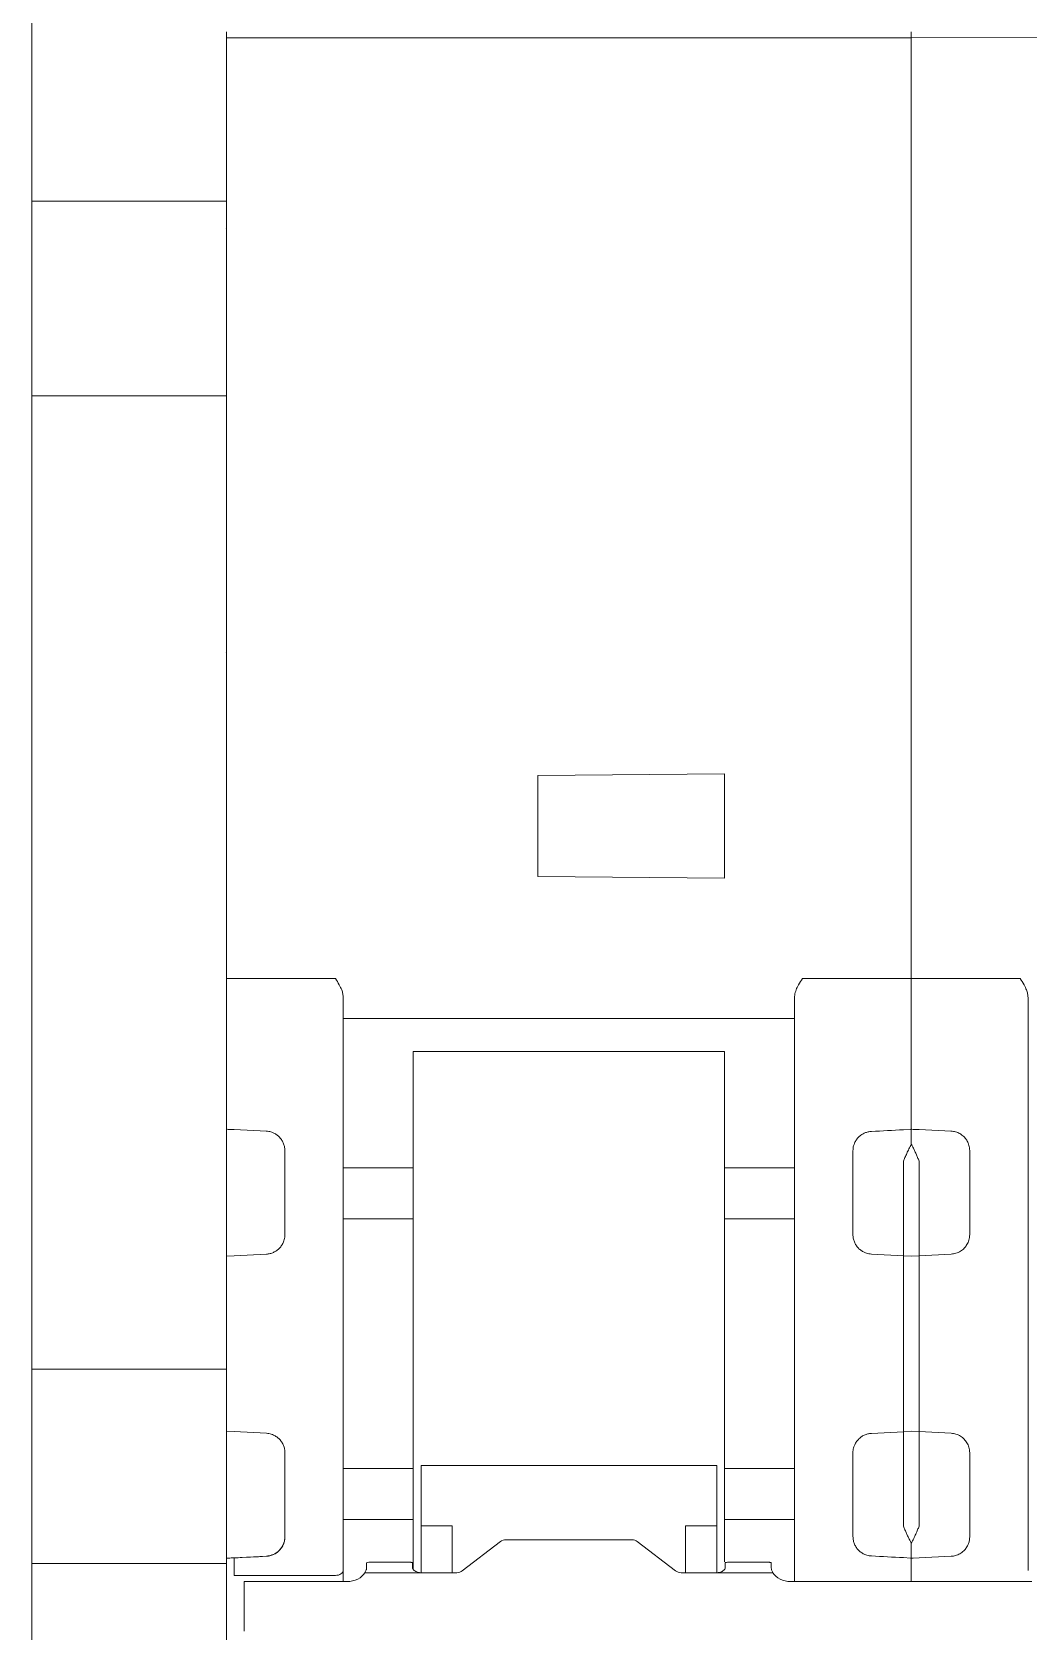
# Model space of a CAD drawing. Header units: millimetres. Extents: x 4137 to 6698, y 1400 to 3585.
# Drawn here: x 4370.95 to 4396.55, y 2351.55 to 2392.63 of the extents above; entities that cross this region are included whole.
import ezdxf

# ---------------------------------------------------------------- set-up
doc = ezdxf.new("R2010")
doc.units = ezdxf.units.MM
doc.layers.add('000-PI-Oprema', color=30, linetype='Continuous', lineweight=5)
doc.layers.add('002-PI-Kabelska kanalica', color=150, linetype='Continuous')

msp = doc.modelspace()

# ---------------------------------------------------------------- linework, layer by layer
at = {"layer": '000-PI-Oprema', "color": 0, "lineweight": 0}
for p, q in [((4375.948, 2368.311), (4375.948, 2392.628)), ((4393.548, 2392.628), (4393.548, 2392.478)), ((4393.348, 2392.478), (4375.948, 2392.478)), ((4393.548, 2392.478), (4393.348, 2392.478)), ((4410.948, 2392.478), (4393.548, 2392.483)), ((4393.548, 2392.478), (4393.548, 2368.311)), ((4375.943, 2387.573), (4375.948, 2387.578)), ((4375.948, 2386.028), (4375.943, 2386.028)), ((4375.948, 2385.428), (4375.943, 2385.433)), ((4375.948, 2378.326), (4375.946, 2378.331)), ((4375.943, 2376.692), (4375.948, 2376.678)), ((4383.948, 2373.528), (4388.748, 2373.57)), ((4383.948, 2370.928), (4383.948, 2373.528)), ((4388.748, 2373.57), (4388.748, 2370.887)), ((4388.748, 2370.887), (4383.948, 2370.928)), ((4376.148, 2368.311), (4375.948, 2368.311)), ((4376.148, 2368.311), (4378.748, 2368.311)), ((4390.748, 2368.311), (4393.348, 2368.311)), ((4393.548, 2368.311), (4393.348, 2368.311)), ((4393.548, 2368.311), (4393.548, 2367.07)), ((4393.748, 2368.311), (4393.548, 2368.311)), ((4393.748, 2368.311), (4396.348, 2368.311)), ((4378.948, 2367.28), (4390.548, 2367.28)), ((4393.548, 2367.07), (4393.548, 2364.436)), ((4380.748, 2366.434), (4388.748, 2366.434)), ((4375.993, 2364.435), (4375.965, 2364.436)), ((4376.148, 2364.43), (4375.993, 2364.435)), ((4376.974, 2364.389), (4376.148, 2364.432)), ((4376.148, 2364.43), (4376.148, 2364.432)), ((4376.974, 2364.383), (4376.974, 2364.389)), ((4393.348, 2364.425), (4393.528, 2364.434)), ((4393.593, 2364.435), (4393.565, 2364.436)), ((4393.748, 2364.43), (4393.593, 2364.435)), ((4394.574, 2364.389), (4393.748, 2364.432)), ((4394.574, 2364.389), (4394.574, 2364.383)), ((4375.948, 2361.176), (4375.948, 2364.053)), ((4378.948, 2363.445), (4380.748, 2363.445)), ((4390.548, 2363.445), (4388.748, 2363.445)), ((4393.348, 2363.616), (4393.348, 2361.189)), ((4393.748, 2361.187), (4393.748, 2363.618)), ((4378.948, 2362.135), (4380.748, 2362.135)), ((4388.748, 2362.135), (4390.548, 2362.135)), ((4375.948, 2361.176), (4376.148, 2361.187)), ((4376.148, 2361.187), (4376.974, 2361.23)), ((4393.348, 2361.189), (4392.522, 2361.232)), ((4393.348, 2361.189), (4393.548, 2361.178)), ((4393.748, 2361.187), (4393.548, 2361.176)), ((4394.574, 2361.23), (4393.748, 2361.187)), ((4376.148, 2356.67), (4375.948, 2356.68)), ((4375.948, 2355.628), (4375.948, 2356.68)), ((4376.974, 2356.627), (4376.148, 2356.67)), ((4392.522, 2356.625), (4393.348, 2356.668)), ((4393.548, 2356.679), (4393.348, 2356.668)), ((4393.348, 2356.668), (4393.348, 2354.24)), ((4393.548, 2356.68), (4393.748, 2356.67)), ((4393.748, 2356.67), (4394.574, 2356.627)), ((4393.748, 2354.239), (4393.748, 2356.67)), ((4378.948, 2355.722), (4380.748, 2355.722)), ((4380.948, 2355.799), (4380.948, 2354.248)), ((4388.548, 2355.799), (4380.948, 2355.799)), ((4388.548, 2354.248), (4388.548, 2355.799)), ((4390.548, 2355.722), (4388.748, 2355.722)), ((4380.748, 2354.412), (4378.948, 2354.412)), ((4380.748, 2353.128), (4380.748, 2354.412)), ((4388.748, 2353.321), (4388.748, 2354.412)), ((4388.748, 2354.412), (4390.548, 2354.412)), ((4381.748, 2354.248), (4380.948, 2354.248)), ((4380.948, 2353.046), (4380.948, 2354.248)), ((4381.748, 2353.046), (4381.748, 2354.248)), ((4388.548, 2354.248), (4387.748, 2354.248)), ((4387.748, 2353.046), (4387.748, 2354.248)), ((4388.548, 2354.248), (4388.548, 2353.046)), ((4382.006, 2353.091), (4382.989, 2353.844)), ((4383.131, 2353.889), (4386.365, 2353.889)), ((4386.506, 2353.844), (4387.489, 2353.091)), ((4375.965, 2353.42), (4376.974, 2353.473)), ((4376.148, 2353.424), (4376.148, 2353.426)), ((4376.974, 2353.468), (4376.974, 2353.473)), ((4379.547, 2353.223), (4379.547, 2353.302)), ((4380.531, 2353.319), (4379.747, 2353.319)), ((4380.731, 2353.302), (4380.731, 2353.223)), ((4388.765, 2353.302), (4388.765, 2353.223)), ((4389.748, 2353.319), (4388.965, 2353.319)), ((4389.948, 2353.302), (4389.948, 2353.223)), ((4390.548, 2352.828), (4390.548, 2353.251)), ((4393.528, 2353.422), (4393.348, 2353.432)), ((4393.548, 2353.421), (4393.548, 2352.817)), ((4393.593, 2353.421), (4393.748, 2353.426)), ((4393.748, 2353.424), (4394.574, 2353.468)), ((4393.748, 2353.426), (4393.748, 2353.424)), ((4378.748, 2352.977), (4376.148, 2352.977)), ((4376.398, 2352.204), (4376.398, 2352.817)), ((4376.398, 2352.817), (4379.047, 2352.817)), ((4378.948, 2353.099), (4378.948, 2352.817)), ((4380.931, 2353.046), (4379.506, 2353.046)), ((4380.931, 2353.046), (4381.865, 2353.046)), ((4387.631, 2353.046), (4388.565, 2353.046)), ((4389.99, 2353.046), (4388.565, 2353.046)), ((4390.448, 2352.817), (4396.647, 2352.817))]:
    msp.add_line(p, q, dxfattribs=at)
at = {"layer": '000-PI-Oprema', "color": 0, "lineweight": 0, "flags": 128}
msp.add_lwpolyline([(4378.948, 2353.099), (4378.944, 2353.075), (4378.932, 2353.052), (4378.914, 2353.031), (4378.889, 2353.013), (4378.859, 2352.997), (4378.824, 2352.986), (4378.787, 2352.979), (4378.748, 2352.977)], dxfattribs=at)
at = {"layer": '000-PI-Oprema', "color": 0, "lineweight": 0}
for points, knots in [([(4393.548, 2392.578), (4393.548, 2392.574), (4393.548, 2392.569), (4393.548, 2392.5), (4393.548, 2392.483)], [0, 0, 0, 0, 0.751055, 1, 1, 1, 1]), ([(4375.948, 2367.07), (4375.948, 2367.083), (4375.948, 2367.109), (4375.948, 2367.157), (4375.948, 2367.209), (4375.948, 2367.289), (4375.948, 2367.405), (4375.948, 2367.564), (4375.948, 2367.741), (4375.948, 2367.927), (4375.948, 2368.118), (4375.948, 2368.247), (4375.948, 2368.311)], [0, 0, 0, 0, 0.061391, 0.122427, 0.18342, 0.24468, 0.372209, 0.500076, 0.627605, 0.755472, 0.877481, 1, 1, 1, 1]), ([(4378.748, 2368.311), (4378.781, 2368.259), (4378.828, 2368.184), (4378.88, 2368.085), (4378.913, 2368.007), (4378.941, 2367.921), (4378.946, 2367.853), (4378.948, 2367.821)], [0, 0, 0, 0, 0.350015, 0.493309, 0.624855, 0.821183, 1, 1, 1, 1]), ([(4390.548, 2367.821), (4390.549, 2367.842), (4390.551, 2367.886), (4390.565, 2367.952), (4390.587, 2368.018), (4390.616, 2368.086), (4390.667, 2368.184), (4390.714, 2368.259), (4390.748, 2368.311)], [0, 0, 0, 0, 0.117446, 0.242847, 0.378002, 0.506391, 0.652474, 1, 1, 1, 1]), ([(4396.348, 2368.311), (4396.381, 2368.258), (4396.428, 2368.184), (4396.48, 2368.084), (4396.513, 2368.007), (4396.541, 2367.92), (4396.546, 2367.853), (4396.548, 2367.821)], [0, 0, 0, 0, 0.350596, 0.493868, 0.625405, 0.821427, 1, 1, 1, 1]), ([(4378.948, 2367.667), (4378.948, 2367.627), (4378.948, 2367.546), (4378.948, 2367.415), (4378.948, 2367.275), (4378.948, 2367.128), (4378.948, 2366.972), (4378.948, 2366.807), (4378.948, 2366.635), (4378.948, 2366.394), (4378.948, 2366.076), (4378.948, 2365.664), (4378.948, 2365.227), (4378.948, 2364.914), (4378.948, 2364.757)], [0, 0, 0, 0, 0.062736, 0.125281, 0.187695, 0.250043, 0.312387, 0.374792, 0.437318, 0.500031, 0.625212, 0.749931, 0.874692, 1, 1, 1, 1]), ([(4390.548, 2367.667), (4390.548, 2367.677), (4390.548, 2367.696), (4390.548, 2367.733), (4390.548, 2367.774), (4390.548, 2367.806), (4390.548, 2367.821)], [0, 0, 0, 0, 0.251193, 0.5, 0.748807, 1, 1, 1, 1]), ([(4390.548, 2364.606), (4390.548, 2364.689), (4390.548, 2364.856), (4390.548, 2365.097), (4390.548, 2365.332), (4390.548, 2365.559), (4390.548, 2365.779), (4390.548, 2365.992), (4390.548, 2366.198), (4390.548, 2366.462), (4390.548, 2366.771), (4390.548, 2367.108), (4390.548, 2367.411), (4390.548, 2367.582), (4390.548, 2367.667)], [0, 0, 0, 0, 0.062754, 0.125301, 0.187708, 0.250043, 0.312375, 0.374772, 0.437302, 0.500033, 0.625237, 0.749935, 0.874674, 1, 1, 1, 1]), ([(4396.548, 2367.821), (4396.548, 2367.806), (4396.548, 2367.774), (4396.548, 2367.733), (4396.548, 2367.696), (4396.548, 2367.677), (4396.548, 2367.667)], [0, 0, 0, 0, 0.251193, 0.5, 0.748807, 1, 1, 1, 1]), ([(4396.548, 2367.667), (4396.548, 2367.627), (4396.548, 2367.546), (4396.548, 2367.415), (4396.548, 2367.275), (4396.548, 2367.128), (4396.548, 2366.972), (4396.548, 2366.807), (4396.548, 2366.635), (4396.548, 2366.394), (4396.548, 2366.076), (4396.548, 2365.664), (4396.548, 2365.227), (4396.548, 2364.914), (4396.548, 2364.757)], [0, 0, 0, 0, 0.062736, 0.125281, 0.187695, 0.250043, 0.312387, 0.374792, 0.437318, 0.500031, 0.625212, 0.749931, 0.874692, 1, 1, 1, 1]), ([(4375.948, 2364.436), (4375.948, 2364.507), (4375.948, 2364.65), (4375.948, 2364.856), (4375.948, 2365.057), (4375.948, 2365.252), (4375.948, 2365.44), (4375.948, 2365.623), (4375.948, 2365.799), (4375.948, 2366.026), (4375.948, 2366.292), (4375.948, 2366.582), (4375.948, 2366.845), (4375.948, 2366.995), (4375.948, 2367.07)], [0, 0, 0, 0, 0.062728, 0.125271, 0.18769, 0.250045, 0.312396, 0.374804, 0.437328, 0.500029, 0.625194, 0.749922, 0.874696, 1, 1, 1, 1]), ([(4380.748, 2366.434), (4380.748, 2366.393), (4380.748, 2366.31), (4380.748, 2366.192), (4380.748, 2366.079), (4380.748, 2365.936), (4380.748, 2365.771), (4380.748, 2365.663), (4380.748, 2365.61)], [0, 0, 0, 0, 0.125424, 0.250193, 0.374902, 0.500146, 0.749703, 1, 1, 1, 1]), ([(4388.748, 2365.61), (4388.748, 2365.636), (4388.748, 2365.688), (4388.748, 2365.776), (4388.748, 2365.87), (4388.748, 2366.005), (4388.748, 2366.189), (4388.748, 2366.353), (4388.748, 2366.434)], [0, 0, 0, 0, 0.125424, 0.250193, 0.374902, 0.500146, 0.749703, 1, 1, 1, 1]), ([(4388.748, 2363.445), (4388.748, 2363.516), (4388.748, 2363.658), (4388.748, 2363.864), (4388.748, 2364.065), (4388.748, 2364.261), (4388.748, 2364.451), (4388.748, 2364.697), (4388.748, 2364.989), (4388.748, 2365.317), (4388.748, 2365.512), (4388.748, 2365.61)], [0, 0, 0, 0, 0.083508, 0.166833, 0.25006, 0.333277, 0.416572, 0.500032, 0.666688, 0.83311, 1, 1, 1, 1]), ([(4378.948, 2364.757), (4378.948, 2364.693), (4378.948, 2364.566), (4378.948, 2364.367), (4378.948, 2364.165), (4378.948, 2363.957), (4378.948, 2363.745), (4378.948, 2363.528), (4378.948, 2363.306), (4378.948, 2363.155), (4378.948, 2363.08)], [0, 0, 0, 0, 0.12575, 0.250858, 0.375537, 0.5, 0.624463, 0.749142, 0.87425, 1, 1, 1, 1]), ([(4396.548, 2364.757), (4396.548, 2364.693), (4396.548, 2364.566), (4396.548, 2364.367), (4396.548, 2364.165), (4396.548, 2363.957), (4396.548, 2363.745), (4396.548, 2363.528), (4396.548, 2363.306), (4396.548, 2363.155), (4396.548, 2363.08)], [0, 0, 0, 0, 0.12575, 0.250858, 0.375537, 0.5, 0.624463, 0.749142, 0.87425, 1, 1, 1, 1]), ([(4376.974, 2364.389), (4376.993, 2364.388), (4377.032, 2364.384), (4377.089, 2364.371), (4377.155, 2364.347), (4377.227, 2364.309), (4377.3, 2364.249), (4377.363, 2364.175), (4377.41, 2364.088), (4377.442, 2363.993), (4377.446, 2363.925), (4377.448, 2363.891)], [0, 0, 0, 0, 0.071618, 0.143308, 0.216363, 0.334035, 0.455285, 0.587191, 0.721903, 0.860899, 1, 1, 1, 1]), ([(4390.548, 2363.212), (4390.548, 2363.283), (4390.548, 2363.425), (4390.548, 2363.633), (4390.548, 2363.837), (4390.548, 2364.037), (4390.548, 2364.231), (4390.548, 2364.422), (4390.548, 2364.544), (4390.548, 2364.606)], [0, 0, 0, 0, 0.143512, 0.28637, 0.428834, 0.571166, 0.71363, 0.856488, 1, 1, 1, 1]), ([(4392.048, 2363.882), (4392.049, 2363.905), (4392.05, 2363.95), (4392.064, 2364.017), (4392.09, 2364.09), (4392.133, 2364.168), (4392.196, 2364.242), (4392.27, 2364.302), (4392.35, 2364.344), (4392.435, 2364.373), (4392.493, 2364.379), (4392.522, 2364.382)], [0, 0, 0, 0, 0.093221, 0.185813, 0.279137, 0.41434, 0.546905, 0.668022, 0.785627, 0.893606, 1, 1, 1, 1]), ([(4395.048, 2363.891), (4395.047, 2363.914), (4395.045, 2363.959), (4395.031, 2364.025), (4395.005, 2364.098), (4394.963, 2364.175), (4394.893, 2364.257), (4394.801, 2364.327), (4394.69, 2364.375), (4394.611, 2364.385), (4394.574, 2364.389)], [0, 0, 0, 0, 0.092601, 0.18543, 0.278489, 0.413813, 0.545287, 0.709927, 0.860804, 1, 1, 1, 1]), ([(4393.348, 2363.616), (4393.36, 2363.648), (4393.388, 2363.717), (4393.434, 2363.823), (4393.488, 2363.94), (4393.527, 2364.013), (4393.548, 2364.052)], [0, 0, 0, 0, 0.193415, 0.424448, 0.693252, 1, 1, 1, 1]), ([(4393.748, 2363.618), (4393.735, 2363.65), (4393.71, 2363.713), (4393.671, 2363.804), (4393.631, 2363.891), (4393.59, 2363.976), (4393.562, 2364.027), (4393.548, 2364.053)], [0, 0, 0, 0, 0.194202, 0.390464, 0.589612, 0.792498, 1, 1, 1, 1]), ([(4380.748, 2363.445), (4380.748, 2363.396), (4380.748, 2363.298), (4380.748, 2363.082), (4380.748, 2362.843), (4380.748, 2362.598), (4380.748, 2362.378), (4380.748, 2362.213), (4380.748, 2362.157), (4380.748, 2362.135)], [0, 0, 0, 0, 0.150243, 0.300485, 0.450729, 0.600973, 0.751216, 0.901461, 1, 1, 1, 1]), ([(4388.748, 2363.445), (4388.748, 2363.396), (4388.748, 2363.298), (4388.748, 2363.082), (4388.748, 2362.843), (4388.748, 2362.598), (4388.748, 2362.378), (4388.748, 2362.213), (4388.748, 2362.157), (4388.748, 2362.135)], [0, 0, 0, 0, 0.150243, 0.300485, 0.450729, 0.600973, 0.751216, 0.901461, 1, 1, 1, 1]), ([(4377.448, 2361.73), (4377.448, 2361.849), (4377.448, 2362.088), (4377.448, 2362.443), (4377.448, 2362.796), (4377.448, 2363.028), (4377.448, 2363.145)], [0, 0, 0, 0, 0.2501, 0.5, 0.7499, 1, 1, 1, 1]), ([(4378.948, 2363.08), (4378.948, 2362.969), (4378.948, 2362.748), (4378.948, 2362.412), (4378.948, 2362.074), (4378.948, 2361.734), (4378.948, 2361.392), (4378.948, 2360.813), (4378.948, 2359.993), (4378.948, 2358.929), (4378.948, 2357.864), (4378.948, 2356.928), (4378.948, 2356.122), (4378.948, 2355.443), (4378.948, 2354.999), (4378.948, 2354.777)], [0, 0, 0, 0, 0.041447, 0.082829, 0.124176, 0.16552, 0.206891, 0.248321, 0.374134, 0.500011, 0.625824, 0.751702, 0.834467, 0.91715, 1, 1, 1, 1]), ([(4390.548, 2354.645), (4390.548, 2354.759), (4390.548, 2354.987), (4390.548, 2355.332), (4390.548, 2355.68), (4390.548, 2356.031), (4390.548, 2356.384), (4390.548, 2356.981), (4390.548, 2357.828), (4390.548, 2358.928), (4390.548, 2360.028), (4390.548, 2360.995), (4390.548, 2361.827), (4390.548, 2362.527), (4390.548, 2362.983), (4390.548, 2363.212)], [0, 0, 0, 0, 0.041431, 0.082793, 0.124119, 0.165441, 0.206793, 0.248207, 0.374079, 0.500012, 0.625883, 0.751817, 0.834548, 0.917188, 1, 1, 1, 1]), ([(4396.548, 2363.08), (4396.548, 2362.969), (4396.548, 2362.748), (4396.548, 2362.412), (4396.548, 2362.074), (4396.548, 2361.734), (4396.548, 2361.392), (4396.548, 2360.813), (4396.548, 2359.993), (4396.548, 2358.929), (4396.548, 2357.864), (4396.548, 2356.928), (4396.548, 2356.122), (4396.548, 2355.443), (4396.548, 2354.999), (4396.548, 2354.777)], [0, 0, 0, 0, 0.041447, 0.082829, 0.124176, 0.16552, 0.206891, 0.248321, 0.374134, 0.500011, 0.625824, 0.751702, 0.834467, 0.91715, 1, 1, 1, 1]), ([(4380.748, 2362.135), (4380.748, 2362.051), (4380.748, 2361.884), (4380.748, 2361.629), (4380.748, 2361.372), (4380.748, 2361.112), (4380.748, 2360.849), (4380.748, 2360.402), (4380.748, 2359.762), (4380.748, 2358.929), (4380.748, 2358.095), (4380.748, 2357.366), (4380.748, 2356.744), (4380.748, 2356.225), (4380.748, 2355.89), (4380.748, 2355.722)], [0, 0, 0, 0, 0.041319, 0.082538, 0.123706, 0.164869, 0.206076, 0.247373, 0.373654, 0.500018, 0.626299, 0.752662, 0.835118, 0.917437, 1, 1, 1, 1]), ([(4388.748, 2362.135), (4388.748, 2361.127), (4388.748, 2360.028), (4388.748, 2357.829), (4388.748, 2356.73), (4388.748, 2355.722)], [0, 0, 0, 0, 0.5, 0.5, 1, 1, 1, 1]), ([(4377.448, 2361.73), (4377.447, 2361.708), (4377.445, 2361.666), (4377.433, 2361.603), (4377.41, 2361.532), (4377.37, 2361.457), (4377.311, 2361.382), (4377.239, 2361.319), (4377.157, 2361.273), (4377.068, 2361.24), (4377.005, 2361.234), (4376.974, 2361.23)], [0, 0, 0, 0, 0.085507, 0.170147, 0.255273, 0.381189, 0.506725, 0.630753, 0.754527, 0.877113, 1, 1, 1, 1]), ([(4392.522, 2361.232), (4392.501, 2361.234), (4392.459, 2361.238), (4392.398, 2361.253), (4392.329, 2361.279), (4392.256, 2361.321), (4392.184, 2361.384), (4392.125, 2361.458), (4392.081, 2361.544), (4392.053, 2361.636), (4392.049, 2361.699), (4392.048, 2361.731)], [0, 0, 0, 0, 0.082209, 0.16366, 0.245689, 0.369303, 0.493372, 0.618767, 0.744744, 0.872104, 1, 1, 1, 1]), ([(4394.574, 2361.23), (4394.594, 2361.232), (4394.635, 2361.236), (4394.696, 2361.251), (4394.755, 2361.273), (4394.811, 2361.303), (4394.863, 2361.339), (4394.922, 2361.394), (4394.983, 2361.475), (4395.037, 2361.593), (4395.044, 2361.682), (4395.048, 2361.73)], [0, 0, 0, 0, 0.080411, 0.161533, 0.243405, 0.326066, 0.409552, 0.493901, 0.642123, 0.810797, 1, 1, 1, 1]), ([(4375.948, 2356.68), (4375.948, 2356.787), (4375.948, 2356.999), (4375.948, 2357.318), (4375.948, 2357.639), (4375.948, 2357.96), (4375.948, 2358.282), (4375.948, 2358.605), (4375.948, 2359.009), (4375.948, 2359.494), (4375.948, 2360.057), (4375.948, 2360.619), (4375.948, 2360.991), (4375.948, 2361.176)], [0, 0, 0, 0, 0.071572, 0.143012, 0.214372, 0.285701, 0.357051, 0.428472, 0.500015, 0.625079, 0.749917, 0.8748, 1, 1, 1, 1]), ([(4393.348, 2361.189), (4393.348, 2361.082), (4393.348, 2360.868), (4393.348, 2360.547), (4393.348, 2360.224), (4393.348, 2359.901), (4393.348, 2359.578), (4393.348, 2359.253), (4393.348, 2358.847), (4393.348, 2358.36), (4393.348, 2357.794), (4393.348, 2357.229), (4393.348, 2356.855), (4393.348, 2356.668)], [0, 0, 0, 0, 0.071556, 0.142997, 0.214365, 0.285706, 0.357065, 0.428486, 0.500013, 0.625062, 0.749916, 0.874816, 1, 1, 1, 1]), ([(4376.974, 2356.627), (4376.995, 2356.625), (4377.037, 2356.621), (4377.098, 2356.606), (4377.166, 2356.579), (4377.239, 2356.537), (4377.311, 2356.475), (4377.371, 2356.4), (4377.414, 2356.315), (4377.443, 2356.223), (4377.446, 2356.159), (4377.448, 2356.127)], [0, 0, 0, 0, 0.082205, 0.163652, 0.245679, 0.369354, 0.493482, 0.618917, 0.744935, 0.872201, 1, 1, 1, 1]), ([(4392.048, 2356.125), (4392.048, 2356.147), (4392.05, 2356.189), (4392.063, 2356.252), (4392.086, 2356.323), (4392.125, 2356.398), (4392.184, 2356.473), (4392.256, 2356.536), (4392.338, 2356.582), (4392.428, 2356.615), (4392.49, 2356.621), (4392.522, 2356.625)], [0, 0, 0, 0, 0.085573, 0.170275, 0.255463, 0.381339, 0.506835, 0.630803, 0.754517, 0.877108, 1, 1, 1, 1]), ([(4395.048, 2356.127), (4395.047, 2356.152), (4395.045, 2356.199), (4395.029, 2356.267), (4395.007, 2356.328), (4394.978, 2356.383), (4394.946, 2356.432), (4394.894, 2356.492), (4394.813, 2356.557), (4394.698, 2356.611), (4394.615, 2356.621), (4394.574, 2356.627)], [0, 0, 0, 0, 0.097376, 0.189595, 0.276665, 0.358598, 0.435408, 0.507112, 0.674555, 0.83875, 1, 1, 1, 1]), ([(4377.448, 2354.712), (4377.448, 2354.828), (4377.448, 2355.061), (4377.448, 2355.414), (4377.448, 2355.769), (4377.448, 2356.008), (4377.448, 2356.127)], [0, 0, 0, 0, 0.2501, 0.5, 0.7499, 1, 1, 1, 1]), ([(4375.948, 2353.803), (4375.948, 2353.803), (4375.948, 2354.13), (4375.948, 2354.513), (4375.948, 2355.002), (4375.948, 2355.356), (4375.948, 2355.586), (4375.948, 2355.614), (4375.948, 2355.628)], [0, 0, 0, 0, 0.008736, 0.206989, 0.405242, 0.603494, 0.801747, 1, 1, 1, 1]), ([(4380.748, 2355.722), (4380.748, 2355.7), (4380.748, 2355.644), (4380.748, 2355.479), (4380.748, 2355.259), (4380.748, 2355.014), (4380.748, 2354.774), (4380.748, 2354.559), (4380.748, 2354.461), (4380.748, 2354.412)], [0, 0, 0, 0, 0.098539, 0.248784, 0.399027, 0.54927, 0.699515, 0.849757, 1, 1, 1, 1]), ([(4388.748, 2355.722), (4388.748, 2355.7), (4388.748, 2355.644), (4388.748, 2355.479), (4388.748, 2355.259), (4388.748, 2355.014), (4388.748, 2354.774), (4388.748, 2354.559), (4388.748, 2354.461), (4388.748, 2354.412)], [0, 0, 0, 0, 0.098539, 0.248784, 0.399027, 0.54927, 0.699515, 0.849757, 1, 1, 1, 1]), ([(4377.448, 2353.965), (4377.448, 2354.026), (4377.448, 2354.147), (4377.448, 2354.333), (4377.448, 2354.521), (4377.448, 2354.648), (4377.448, 2354.712)], [0, 0, 0, 0, 0.25014, 0.5, 0.74986, 1, 1, 1, 1]), ([(4378.948, 2354.777), (4378.948, 2354.701), (4378.948, 2354.55), (4378.948, 2354.329), (4378.948, 2354.112), (4378.948, 2353.9), (4378.948, 2353.692), (4378.948, 2353.489), (4378.948, 2353.291), (4378.948, 2353.163), (4378.948, 2353.099)], [0, 0, 0, 0, 0.12575, 0.250858, 0.375537, 0.5, 0.624463, 0.749142, 0.87425, 1, 1, 1, 1]), ([(4390.548, 2353.251), (4390.548, 2353.313), (4390.548, 2353.435), (4390.548, 2353.626), (4390.548, 2353.82), (4390.548, 2354.02), (4390.548, 2354.223), (4390.548, 2354.432), (4390.548, 2354.574), (4390.548, 2354.645)], [0, 0, 0, 0, 0.143512, 0.28637, 0.428834, 0.571166, 0.71363, 0.856488, 1, 1, 1, 1]), ([(4396.548, 2354.777), (4396.548, 2354.701), (4396.548, 2354.55), (4396.548, 2354.329), (4396.548, 2354.112), (4396.548, 2353.9), (4396.548, 2353.692), (4396.548, 2353.489), (4396.548, 2353.291), (4396.548, 2353.163), (4396.548, 2353.099)], [0, 0, 0, 0, 0.12575, 0.250858, 0.375537, 0.5, 0.624463, 0.749142, 0.87425, 1, 1, 1, 1]), ([(4392.522, 2353.475), (4392.502, 2353.477), (4392.464, 2353.48), (4392.407, 2353.493), (4392.342, 2353.517), (4392.27, 2353.555), (4392.196, 2353.615), (4392.133, 2353.689), (4392.085, 2353.777), (4392.054, 2353.873), (4392.05, 2353.941), (4392.048, 2353.974)], [0, 0, 0, 0, 0.070996, 0.142095, 0.214573, 0.332083, 0.453298, 0.585758, 0.72107, 0.860537, 1, 1, 1, 1]), ([(4393.348, 2354.24), (4393.36, 2354.209), (4393.385, 2354.145), (4393.424, 2354.054), (4393.464, 2353.967), (4393.506, 2353.883), (4393.534, 2353.831), (4393.548, 2353.805)], [0, 0, 0, 0, 0.1942, 0.390457, 0.5896, 0.792488, 1, 1, 1, 1]), ([(4393.748, 2354.239), (4393.735, 2354.207), (4393.708, 2354.138), (4393.662, 2354.032), (4393.608, 2353.916), (4393.569, 2353.842), (4393.548, 2353.803)], [0, 0, 0, 0, 0.193384, 0.424408, 0.693222, 1, 1, 1, 1]), ([(4376.974, 2353.473), (4377.015, 2353.476), (4377.062, 2353.483), (4377.161, 2353.517), (4377.214, 2353.545), (4377.314, 2353.626), (4377.361, 2353.681), (4377.428, 2353.815), (4377.448, 2353.894), (4377.448, 2353.973)], [0, 0, 0, 0, 0.25, 0.25, 0.5, 0.5, 0.75, 0.75, 1, 1, 1, 1]), ([(4376.974, 2353.468), (4376.992, 2353.469), (4377.03, 2353.472), (4377.086, 2353.485), (4377.142, 2353.505), (4377.197, 2353.532), (4377.249, 2353.566), (4377.306, 2353.615), (4377.369, 2353.689), (4377.417, 2353.782), (4377.443, 2353.879), (4377.446, 2353.937), (4377.448, 2353.965)], [0, 0, 0, 0, 0.068374, 0.139377, 0.213319, 0.290477, 0.371094, 0.455382, 0.587277, 0.761474, 0.880592, 1, 1, 1, 1]), ([(4394.574, 2353.468), (4394.592, 2353.469), (4394.63, 2353.472), (4394.686, 2353.485), (4394.742, 2353.505), (4394.797, 2353.532), (4394.849, 2353.566), (4394.906, 2353.615), (4394.969, 2353.689), (4395.017, 2353.782), (4395.043, 2353.879), (4395.046, 2353.937), (4395.048, 2353.965)], [0, 0, 0, 0, 0.068374, 0.139376, 0.213318, 0.290476, 0.371092, 0.45538, 0.587276, 0.76147, 0.88059, 1, 1, 1, 1]), ([(4375.948, 2350.787), (4375.948, 2350.824), (4375.948, 2350.897), (4375.948, 2351.017), (4375.948, 2351.144), (4375.948, 2351.278), (4375.948, 2351.419), (4375.948, 2351.568), (4375.948, 2351.724), (4375.948, 2351.942), (4375.948, 2352.23), (4375.948, 2352.602), (4375.948, 2352.997), (4375.948, 2353.279), (4375.948, 2353.421)], [0, 0, 0, 0, 0.062728, 0.125271, 0.18769, 0.250045, 0.312396, 0.374804, 0.437328, 0.500029, 0.625194, 0.749922, 0.874696, 1, 1, 1, 1]), ([(4376.148, 2353.426), (4376.121, 2353.426), (4376.069, 2353.424), (4376.018, 2353.422), (4375.993, 2353.421)], [0, 0, 0, 0, 0.508632, 1, 1, 1, 1]), ([(4379.547, 2353.173), (4379.547, 2353.164), (4379.546, 2353.147), (4379.538, 2353.116), (4379.525, 2353.083), (4379.512, 2353.059), (4379.506, 2353.046)], [0, 0, 0, 0, 0.256458, 0.506841, 0.753776, 1, 1, 1, 1]), ([(4379.547, 2353.302), (4379.547, 2353.306), (4379.569, 2353.311), (4379.643, 2353.317), (4379.695, 2353.319), (4379.747, 2353.319)], [0, 0, 0, 0, 0.5, 0.5, 1, 1, 1, 1]), ([(4379.547, 2353.173), (4379.547, 2353.181), (4379.547, 2353.198), (4379.547, 2353.215), (4379.547, 2353.221), (4379.547, 2353.223)], [0, 0, 0, 0, 0.334189, 0.665811, 1, 1, 1, 1]), ([(4380.731, 2353.302), (4380.73, 2353.303), (4380.728, 2353.305), (4380.717, 2353.308), (4380.698, 2353.311), (4380.665, 2353.315), (4380.61, 2353.318), (4380.557, 2353.319), (4380.531, 2353.319)], [0, 0, 0, 0, 0.128148, 0.251094, 0.373747, 0.501054, 0.748354, 1, 1, 1, 1]), ([(4380.731, 2353.173), (4380.731, 2353.167), (4380.733, 2353.155), (4380.743, 2353.134), (4380.761, 2353.111), (4380.79, 2353.087), (4380.844, 2353.056), (4380.898, 2353.05), (4380.931, 2353.046)], [0, 0, 0, 0, 0.121269, 0.244591, 0.370821, 0.500756, 0.692101, 1, 1, 1, 1]), ([(4388.565, 2353.046), (4388.579, 2353.047), (4388.607, 2353.048), (4388.643, 2353.058), (4388.671, 2353.069), (4388.692, 2353.08), (4388.723, 2353.1), (4388.757, 2353.134), (4388.762, 2353.16), (4388.765, 2353.173)], [0, 0, 0, 0, 0.138294, 0.257669, 0.358107, 0.439606, 0.502183, 0.756685, 1, 1, 1, 1]), ([(4388.965, 2353.319), (4388.951, 2353.319), (4388.925, 2353.319), (4388.887, 2353.318), (4388.853, 2353.316), (4388.813, 2353.313), (4388.773, 2353.309), (4388.767, 2353.304), (4388.765, 2353.302)], [0, 0, 0, 0, 0.128148, 0.251094, 0.373747, 0.501054, 0.748354, 1, 1, 1, 1]), ([(4389.948, 2353.302), (4389.947, 2353.303), (4389.946, 2353.305), (4389.934, 2353.308), (4389.916, 2353.311), (4389.882, 2353.315), (4389.827, 2353.318), (4389.775, 2353.319), (4389.748, 2353.319)], [0, 0, 0, 0, 0.128148, 0.251094, 0.373747, 0.501054, 0.748354, 1, 1, 1, 1]), ([(4389.948, 2353.223), (4389.948, 2353.221), (4389.948, 2353.215), (4389.948, 2353.198), (4389.948, 2353.181), (4389.948, 2353.173)], [0, 0, 0, 0, 0.334189, 0.665811, 1, 1, 1, 1]), ([(4389.99, 2353.046), (4389.983, 2353.059), (4389.97, 2353.083), (4389.958, 2353.116), (4389.949, 2353.147), (4389.948, 2353.164), (4389.948, 2353.173)], [0, 0, 0, 0, 0.246224, 0.493159, 0.743542, 1, 1, 1, 1]), ([(4379.047, 2352.817), (4379.144, 2352.817), (4379.24, 2352.839), (4379.402, 2352.92), (4379.467, 2352.979), (4379.506, 2353.046)], [0, 0, 0, 0, 0.5, 0.5, 1, 1, 1, 1]), ([(4389.99, 2353.046), (4390.028, 2352.979), (4390.093, 2352.92), (4390.255, 2352.839), (4390.351, 2352.817), (4390.448, 2352.817)], [0, 0, 0, 0, 0.5, 0.5, 1, 1, 1, 1])]:
    msp.add_open_spline(points, degree=3, knots=knots, dxfattribs=at)
for points in [[(4378.948, 2367.667), (4378.948, 2367.703), (4378.948, 2367.756), (4378.948, 2367.821)], [(4380.748, 2363.445), (4380.748, 2364.3), (4380.748, 2365.04), (4380.748, 2365.61)], [(4375.965, 2364.436), (4375.959, 2364.437), (4375.953, 2364.436), (4375.948, 2364.436)], [(4375.948, 2364.436), (4375.948, 2364.421), (4375.948, 2364.284), (4375.948, 2364.053)], [(4392.522, 2364.382), (4392.797, 2364.396), (4393.072, 2364.411), (4393.348, 2364.425)], [(4393.528, 2364.434), (4393.535, 2364.434), (4393.541, 2364.434), (4393.548, 2364.434)], [(4393.548, 2364.436), (4393.553, 2364.436), (4393.559, 2364.436), (4393.565, 2364.436)], [(4393.548, 2364.052), (4393.548, 2364.283), (4393.548, 2364.419), (4393.548, 2364.434)], [(4377.448, 2363.891), (4377.448, 2363.65), (4377.448, 2363.4), (4377.448, 2363.145)], [(4392.048, 2363.279), (4392.048, 2363.485), (4392.048, 2363.687), (4392.048, 2363.882)], [(4395.048, 2363.891), (4395.048, 2363.65), (4395.048, 2363.4), (4395.048, 2363.145)], [(4392.048, 2361.731), (4392.048, 2362.256), (4392.048, 2362.773), (4392.048, 2363.279)], [(4395.048, 2363.145), (4395.048, 2362.681), (4395.048, 2362.208), (4395.048, 2361.73)], [(4393.748, 2361.187), (4393.748, 2359.697), (4393.748, 2358.16), (4393.748, 2356.67)], [(4392.048, 2354.578), (4392.048, 2355.084), (4392.048, 2355.601), (4392.048, 2356.125)], [(4395.048, 2356.127), (4395.048, 2355.649), (4395.048, 2355.176), (4395.048, 2354.712)], [(4392.048, 2353.974), (4392.048, 2354.17), (4392.048, 2354.372), (4392.048, 2354.578)], [(4395.048, 2354.712), (4395.048, 2354.457), (4395.048, 2354.207), (4395.048, 2353.965)], [(4375.948, 2353.803), (4375.948, 2353.573), (4375.948, 2353.436), (4375.948, 2353.421)], [(4382.989, 2353.844), (4383.026, 2353.873), (4383.078, 2353.889), (4383.131, 2353.889)], [(4386.365, 2353.889), (4386.417, 2353.889), (4386.469, 2353.873), (4386.506, 2353.844)], [(4393.548, 2353.423), (4393.548, 2353.438), (4393.548, 2353.574), (4393.548, 2353.805)], [(4375.948, 2353.421), (4375.953, 2353.42), (4375.959, 2353.42), (4375.965, 2353.42)], [(4375.993, 2353.421), (4375.984, 2353.421), (4375.974, 2353.421), (4375.965, 2353.42)], [(4376.974, 2353.468), (4376.698, 2353.453), (4376.423, 2353.439), (4376.148, 2353.424)], [(4376.148, 2353.424), (4376.148, 2353.27), (4376.148, 2353.121), (4376.148, 2352.977)], [(4380.731, 2353.173), (4380.731, 2353.201), (4380.731, 2353.218), (4380.731, 2353.223)], [(4388.765, 2353.223), (4388.765, 2353.218), (4388.765, 2353.201), (4388.765, 2353.173)], [(4393.348, 2353.432), (4393.072, 2353.446), (4392.797, 2353.461), (4392.522, 2353.475)], [(4393.548, 2353.423), (4393.541, 2353.423), (4393.535, 2353.422), (4393.528, 2353.422)], [(4393.565, 2353.42), (4393.559, 2353.421), (4393.553, 2353.421), (4393.548, 2353.421)], [(4393.593, 2353.421), (4393.584, 2353.421), (4393.574, 2353.421), (4393.565, 2353.42)], [(4381.865, 2353.046), (4381.917, 2353.046), (4381.969, 2353.063), (4382.006, 2353.091)], [(4387.489, 2353.091), (4387.526, 2353.063), (4387.578, 2353.046), (4387.631, 2353.046)], [(4376.398, 2352.204), (4376.398, 2352.023), (4376.398, 2351.782), (4376.398, 2351.547)]]:
    msp.add_open_spline(points, degree=3, dxfattribs=at)
at = {"layer": '002-PI-Kabelska kanalica', "color": 0, "linetype": 'ByBlock', "lineweight": 0}
msp.add_line((4370.948, 3405.778), (4370.948, 1735.778), dxfattribs=at)
at = {"layer": '002-PI-Kabelska kanalica', "color": 0, "linetype": 'ByBlock', "lineweight": 0, "ltscale": 0.25}
for p, q in [((4370.948, 2388.278), (4370.948, 2353.278)), ((4370.948, 2388.278), (4375.948, 2388.278)), ((4370.948, 2383.278), (4375.948, 2383.278)), ((4370.948, 2358.278), (4375.948, 2358.278)), ((4370.948, 2353.278), (4375.948, 2353.278))]:
    msp.add_line(p, q, dxfattribs=at)

doc.saveas('drawing.dxf')
